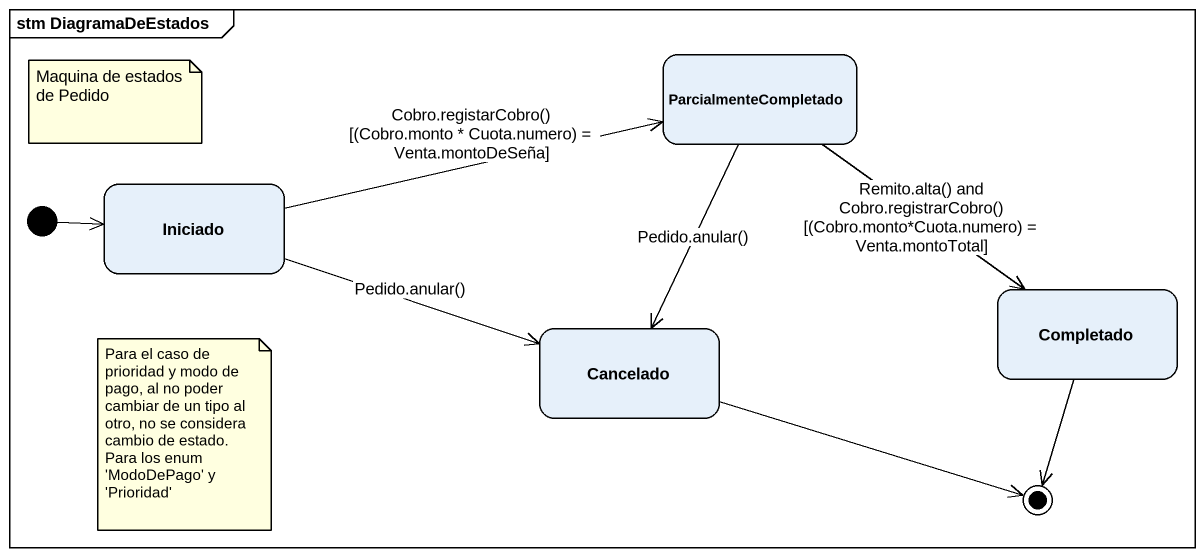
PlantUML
@startuml
mainframe stm DiagramaDeEstados
hide empty description
state ParcialmenteCompletado
state Iniciado
state Cancelado
state Completado
[*] -right-> Iniciado
ParcialmenteCompletado --> Cancelado : Pedido.anular()
ParcialmenteCompletado --> Completado : Remito.alta() and Cobro.registrarCobro() [(Cobro.monto*Cuota.numero) = Venta.montoTotal]
Iniciado -right-> ParcialmenteCompletado : Cobro.registarCobro() [(Cobro.monto * Cuota.numero) = Venta.montoDeSeña]
Iniciado -right-> Cancelado : Pedido.anular()
Cancelado -right-> [*]
Completado --> [*]
note as N1
  Maquina de estados de Pedido
end note
note as N2
  Para el caso de prioridad y modo de pago, al no poder cambiar de un tipo al otro, no se considera cambio de estado. Para los enum 'ModoDePago' y 'Prioridad'
end note
@enduml
